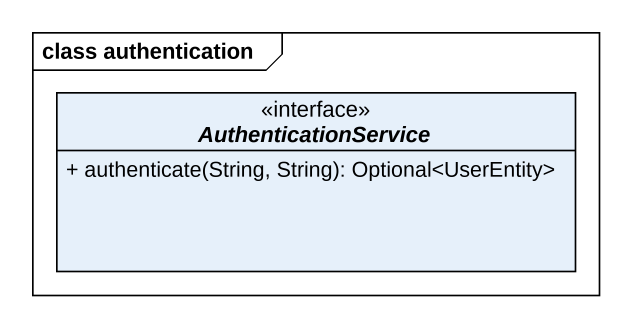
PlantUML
@startuml
mainframe class authentication
hide circle
hide empty members
skinparam classAttributeIconSize 0
interface AuthenticationService {
  + authenticate(String, String): Optional<UserEntity>
}
@enduml
